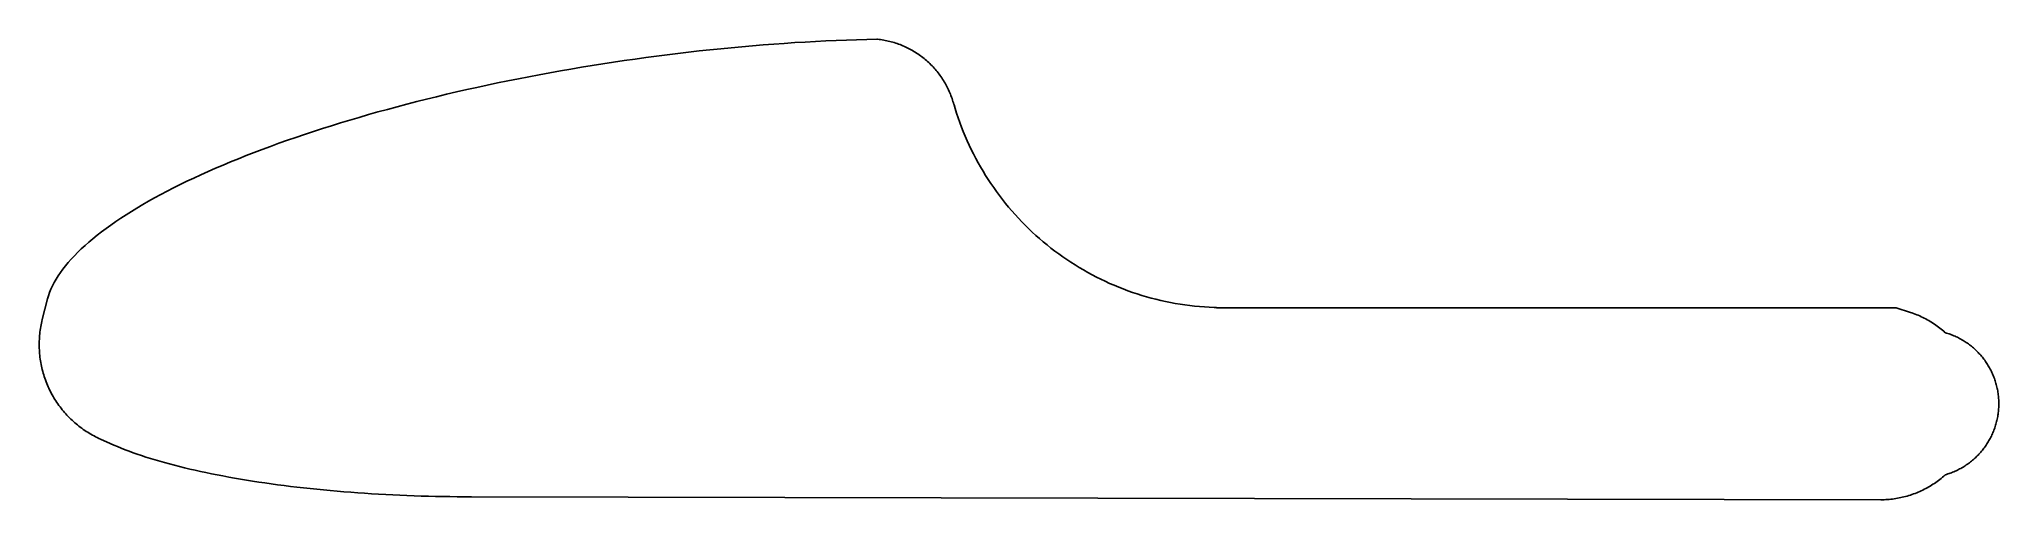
# Model space of a CAD drawing. Header units: millimetres. Extents: x -125 to 8, y 0 to 31.
import ezdxf

# ---------------------------------------------------------------- set-up
doc = ezdxf.new("R2010")
doc.units = ezdxf.units.MM
doc.layers.add('Polyline', color=7, linetype='CONTINUOUS')

msp = doc.modelspace()

# ---------------------------------------------------------------- linework, layer by layer
at = {"layer": 'Polyline'}
for p, q in [((-77.882, 30.5966), (-78.6042, 30.5263)), ((-77.1612, 30.663), (-77.882, 30.5966)), ((-76.4421, 30.7255), (-77.1612, 30.663)), ((-75.725, 30.7841), (-76.4421, 30.7255)), ((-75.01, 30.8388), (-75.725, 30.7841)), ((-74.2974, 30.8896), (-75.01, 30.8388)), ((-73.5873, 30.9364), (-74.2974, 30.8896)), ((-72.88, 30.9793), (-73.5873, 30.9364)), ((-72.1757, 31.0182), (-72.88, 30.9793)), ((-71.4747, 31.0532), (-72.1757, 31.0182)), ((-70.777, 31.0841), (-71.4747, 31.0532)), ((-70.0831, 31.111), (-70.777, 31.0841)), ((-69.3929, 31.134), (-70.0831, 31.111)), ((-68.7068, 31.1529), (-69.3929, 31.134)), ((-68.0251, 31.1678), (-68.7068, 31.1529)), ((-67.9859, 31.1684), (-68.0251, 31.1678)), ((-67.9728, 31.1671), (-67.9859, 31.1684)), ((-67.8688, 31.1553), (-67.9728, 31.1671)), ((-67.765, 31.1416), (-67.8688, 31.1553)), ((-67.6614, 31.1261), (-67.765, 31.1416)), ((-67.5581, 31.1088), (-67.6614, 31.1261)), ((-67.4551, 31.0898), (-67.5581, 31.1088)), ((-67.3525, 31.0689), (-67.4551, 31.0898)), ((-67.2503, 31.0462), (-67.3525, 31.0689)), ((-67.1485, 31.0218), (-67.2503, 31.0462)), ((-67.0471, 30.9956), (-67.1485, 31.0218)), ((-66.9462, 30.9676), (-67.0471, 30.9956)), ((-66.8458, 30.9378), (-66.9462, 30.9676)), ((-66.7459, 30.9063), (-66.8458, 30.9378)), ((-66.6466, 30.8731), (-66.7459, 30.9063)), ((-66.5479, 30.8382), (-66.6466, 30.8731)), ((-66.4498, 30.8015), (-66.5479, 30.8382)), ((-66.3524, 30.7631), (-66.4498, 30.8015)), ((-66.2556, 30.723), (-66.3524, 30.7631)), ((-66.1596, 30.6813), (-66.2556, 30.723)), ((-66.0643, 30.6378), (-66.1596, 30.6813)), ((-65.9698, 30.5928), (-66.0643, 30.6378)), ((-65.8761, 30.546), (-65.9698, 30.5928)), ((-65.7832, 30.4977), (-65.8761, 30.546)), ((-88.0274, 29.2738), (-88.7471, 29.1524)), ((-87.306, 29.3918), (-88.0274, 29.2738)), ((-86.5832, 29.5063), (-87.306, 29.3918)), ((-85.8593, 29.6173), (-86.5832, 29.5063)), ((-85.1344, 29.7247), (-85.8593, 29.6173)), ((-84.4088, 29.8285), (-85.1344, 29.7247)), ((-83.6827, 29.9287), (-84.4088, 29.8285)), ((-82.9563, 30.0252), (-83.6827, 29.9287)), ((-82.2298, 30.1181), (-82.9563, 30.0252)), ((-81.5035, 30.2073), (-82.2298, 30.1181)), ((-80.7775, 30.2927), (-81.5035, 30.2073)), ((-80.0522, 30.3744), (-80.7775, 30.2927)), ((-79.3277, 30.4523), (-80.0522, 30.3744)), ((-78.6042, 30.5263), (-79.3277, 30.4523)), ((-65.6911, 30.4477), (-65.7832, 30.4977)), ((-65.6, 30.3962), (-65.6911, 30.4477)), ((-65.5098, 30.343), (-65.6, 30.3962)), ((-65.4205, 30.2883), (-65.5098, 30.343)), ((-65.3322, 30.232), (-65.4205, 30.2883)), ((-65.2448, 30.1742), (-65.3322, 30.232)), ((-65.1585, 30.1149), (-65.2448, 30.1742)), ((-65.0733, 30.0541), (-65.1585, 30.1149)), ((-64.9891, 29.9918), (-65.0733, 30.0541)), ((-64.906, 29.9281), (-64.9891, 29.9918)), ((-64.8241, 29.8629), (-64.906, 29.9281)), ((-64.7433, 29.7963), (-64.8241, 29.8629)), ((-64.6636, 29.7283), (-64.7433, 29.7963)), ((-64.5852, 29.6589), (-64.6636, 29.7283)), ((-64.508, 29.5881), (-64.5852, 29.6589)), ((-64.432, 29.516), (-64.508, 29.5881)), ((-64.3574, 29.4426), (-64.432, 29.516)), ((-64.284, 29.368), (-64.3574, 29.4426)), ((-64.2119, 29.292), (-64.284, 29.368)), ((-64.1411, 29.2148), (-64.2119, 29.292)), ((-64.0717, 29.1364), (-64.1411, 29.2148)), ((-95.1165, 27.9107), (-95.8082, 27.757)), ((-94.421, 28.0614), (-95.1165, 27.9107)), ((-93.722, 28.209), (-94.421, 28.0614)), ((-93.0196, 28.3535), (-93.722, 28.209)), ((-92.3141, 28.4948), (-93.0196, 28.3535)), ((-91.6057, 28.6329), (-92.3141, 28.4948)), ((-90.8946, 28.7678), (-91.6057, 28.6329)), ((-90.1809, 28.8993), (-90.8946, 28.7678)), ((-89.4651, 29.0276), (-90.1809, 28.8993)), ((-88.7471, 29.1524), (-89.4651, 29.0276)), ((-64.0037, 29.0567), (-64.0717, 29.1364)), ((-63.9371, 28.9759), (-64.0037, 29.0567)), ((-63.8719, 28.894), (-63.9371, 28.9759)), ((-63.8082, 28.8109), (-63.8719, 28.894)), ((-63.7459, 28.7267), (-63.8082, 28.8109)), ((-63.6851, 28.6415), (-63.7459, 28.7267)), ((-63.6258, 28.5552), (-63.6851, 28.6415)), ((-63.568, 28.4678), (-63.6258, 28.5552)), ((-63.5117, 28.3795), (-63.568, 28.4678)), ((-63.457, 28.2902), (-63.5117, 28.3795)), ((-63.4038, 28.2), (-63.457, 28.2902)), ((-63.3523, 28.1089), (-63.4038, 28.2)), ((-63.3023, 28.0168), (-63.3523, 28.1089)), ((-63.254, 27.9239), (-63.3023, 28.0168)), ((-63.2072, 27.8302), (-63.254, 27.9239)), ((-100.527, 26.5999), (-101.181, 26.4236)), ((-99.8676, 26.7735), (-100.527, 26.5999)), ((-99.2029, 26.9445), (-99.8676, 26.7735)), ((-98.5331, 27.1126), (-99.2029, 26.9445)), ((-97.8586, 27.278), (-98.5331, 27.1126)), ((-97.1795, 27.4406), (-97.8586, 27.278)), ((-96.496, 27.6003), (-97.1795, 27.4406)), ((-95.8082, 27.757), (-96.496, 27.6003)), ((-63.1622, 27.7357), (-63.2072, 27.8302)), ((-63.1187, 27.6404), (-63.1622, 27.7357)), ((-63.077, 27.5444), (-63.1187, 27.6404)), ((-63.0369, 27.4476), (-63.077, 27.5444)), ((-62.9985, 27.3502), (-63.0369, 27.4476)), ((-62.9618, 27.2521), (-62.9985, 27.3502)), ((-62.9269, 27.1534), (-62.9618, 27.2521)), ((-62.8937, 27.0541), (-62.9269, 27.1534)), ((-62.8622, 26.9542), (-62.8937, 27.0541)), ((-62.8324, 26.8538), (-62.8622, 26.9542)), ((-62.8044, 26.7529), (-62.8324, 26.8538)), ((-62.8022, 26.7444), (-62.8044, 26.7529)), ((-62.7931, 26.7353), (-62.8022, 26.7444)), ((-62.7176, 26.4803), (-62.7931, 26.7353)), ((-104.981, 25.3138), (-105.591, 25.1206)), ((-104.363, 25.5047), (-104.981, 25.3138)), ((-103.739, 25.6933), (-104.363, 25.5047)), ((-103.109, 25.8796), (-103.739, 25.6933)), ((-102.472, 26.0634), (-103.109, 25.8796)), ((-101.83, 26.2448), (-102.472, 26.0634)), ((-101.181, 26.4236), (-101.83, 26.2448)), ((-62.6176, 26.1632), (-62.7176, 26.4803)), ((-62.5121, 25.8479), (-62.6176, 26.1632)), ((-62.4011, 25.5345), (-62.5121, 25.8479)), ((-62.2847, 25.2231), (-62.4011, 25.5345)), ((-109.103, 23.9179), (-109.661, 23.7107)), ((-108.537, 24.1232), (-109.103, 23.9179)), ((-107.963, 24.3267), (-108.537, 24.1232)), ((-107.381, 24.5283), (-107.963, 24.3267)), ((-106.792, 24.7278), (-107.381, 24.5283)), ((-106.195, 24.9253), (-106.792, 24.7278)), ((-105.591, 25.1206), (-106.195, 24.9253)), ((-62.1629, 24.9137), (-62.2847, 25.2231)), ((-62.0356, 24.6066), (-62.1629, 24.9137)), ((-61.903, 24.3017), (-62.0356, 24.6066)), ((-61.7652, 23.9991), (-61.903, 24.3017)), ((-61.622, 23.699), (-61.7652, 23.9991)), ((-112.325, 22.6496), (-112.832, 22.4329)), ((-111.81, 22.865), (-112.325, 22.6496)), ((-111.285, 23.0788), (-111.81, 22.865)), ((-110.752, 23.2911), (-111.285, 23.0788)), ((-110.211, 23.5017), (-110.752, 23.2911)), ((-109.661, 23.7107), (-110.211, 23.5017)), ((-61.4737, 23.4015), (-61.622, 23.699)), ((-61.3202, 23.1066), (-61.4737, 23.4015)), ((-61.1615, 22.8144), (-61.3202, 23.1066)), ((-60.9978, 22.525), (-61.1615, 22.8144)), ((-115.224, 21.3299), (-115.673, 21.1059)), ((-114.765, 21.5528), (-115.224, 21.3299)), ((-114.296, 21.7746), (-114.765, 21.5528)), ((-113.817, 21.9953), (-114.296, 21.7746)), ((-113.329, 22.2147), (-113.817, 21.9953)), ((-112.832, 22.4329), (-113.329, 22.2147)), ((-60.829, 22.2385), (-60.9978, 22.525)), ((-60.6553, 21.955), (-60.829, 22.2385)), ((-60.4767, 21.6746), (-60.6553, 21.955)), ((-60.2932, 21.3974), (-60.4767, 21.6746)), ((-60.1048, 21.1234), (-60.2932, 21.3974)), ((-117.766, 19.973), (-118.153, 19.7443)), ((-117.368, 20.2011), (-117.766, 19.973)), ((-116.96, 20.4285), (-117.368, 20.2011)), ((-116.541, 20.6552), (-116.96, 20.4285)), ((-116.112, 20.881), (-116.541, 20.6552)), ((-115.673, 21.1059), (-116.112, 20.881)), ((-59.9118, 20.8527), (-60.1048, 21.1234)), ((-59.714, 20.5854), (-59.9118, 20.8527)), ((-59.5116, 20.3216), (-59.714, 20.5854)), ((-59.3046, 20.0614), (-59.5116, 20.3216)), ((-59.0931, 19.8049), (-59.3046, 20.0614)), ((-119.925, 18.594), (-120.246, 18.363)), ((-119.593, 18.8247), (-119.925, 18.594)), ((-119.25, 19.0552), (-119.593, 18.8247)), ((-118.895, 19.2853), (-119.25, 19.0552)), ((-118.53, 19.5151), (-118.895, 19.2853)), ((-118.153, 19.7443), (-118.53, 19.5151)), ((-58.8772, 19.5521), (-59.0931, 19.8049)), ((-58.6569, 19.3031), (-58.8772, 19.5521)), ((-58.4323, 19.0579), (-58.6569, 19.3031)), ((-58.2034, 18.8168), (-58.4323, 19.0579)), ((-57.9704, 18.5796), (-58.2034, 18.8168)), ((-121.414, 17.4387), (-121.676, 17.2078)), ((-121.139, 17.6697), (-121.414, 17.4387)), ((-120.853, 17.9008), (-121.139, 17.6697)), ((-120.555, 18.132), (-120.853, 17.9008)), ((-120.246, 18.363), (-120.555, 18.132)), ((-57.7332, 18.3466), (-57.9704, 18.5796)), ((-57.4921, 18.1177), (-57.7332, 18.3466)), ((-57.2469, 17.8931), (-57.4921, 18.1177)), ((-56.9979, 17.6728), (-57.2469, 17.8931)), ((-56.7451, 17.4569), (-56.9979, 17.6728)), ((-56.4886, 17.2454), (-56.7451, 17.4569)), ((-122.81, 16.0582), (-123.001, 15.8297)), ((-122.608, 16.2873), (-122.81, 16.0582)), ((-122.393, 16.5168), (-122.608, 16.2873)), ((-122.166, 16.7468), (-122.393, 16.5168)), ((-121.927, 16.9772), (-122.166, 16.7468)), ((-121.676, 17.2078), (-121.927, 16.9772)), ((-56.2284, 17.0384), (-56.4886, 17.2454)), ((-55.9646, 16.836), (-56.2284, 17.0384)), ((-55.6973, 16.6382), (-55.9646, 16.836)), ((-55.4266, 16.4452), (-55.6973, 16.6382)), ((-55.1526, 16.2568), (-55.4266, 16.4452)), ((-54.8754, 16.0733), (-55.1526, 16.2568)), ((-54.595, 15.8947), (-54.8754, 16.0733)), ((-123.768, 14.6984), (-123.885, 14.4748)), ((-123.64, 14.923), (-123.768, 14.6984)), ((-123.499, 15.1484), (-123.64, 14.923)), ((-123.345, 15.3748), (-123.499, 15.1484)), ((-123.179, 15.6019), (-123.345, 15.3748)), ((-123.001, 15.8297), (-123.179, 15.6019)), ((-54.3115, 15.721), (-54.595, 15.8947)), ((-54.025, 15.5522), (-54.3115, 15.721)), ((-53.7356, 15.3885), (-54.025, 15.5522)), ((-53.4434, 15.2298), (-53.7356, 15.3885)), ((-53.1485, 15.0763), (-53.4434, 15.2298)), ((-52.851, 14.928), (-53.1485, 15.0763)), ((-52.5509, 14.7848), (-52.851, 14.928)), ((-52.2483, 14.647), (-52.5509, 14.7848)), ((-51.9434, 14.5144), (-52.2483, 14.647)), ((-124.224, 13.5918), (-124.572, 12.1935)), ((-124.158, 13.8107), (-124.224, 13.5918)), ((-124.079, 14.0309), (-124.158, 13.8107)), ((-123.988, 14.2523), (-124.079, 14.0309)), ((-123.885, 14.4748), (-123.988, 14.2523)), ((-51.6363, 14.3871), (-51.9434, 14.5144)), ((-51.3269, 14.2653), (-51.6363, 14.3871)), ((-51.0155, 14.1489), (-51.3269, 14.2653)), ((-50.7021, 14.0379), (-51.0155, 14.1489)), ((-50.3868, 13.9324), (-50.7021, 14.0379)), ((-50.0697, 13.8324), (-50.3868, 13.9324)), ((-49.7509, 13.738), (-50.0697, 13.8324)), ((-49.4305, 13.6491), (-49.7509, 13.738)), ((-49.1086, 13.5659), (-49.4305, 13.6491)), ((-48.7853, 13.4883), (-49.1086, 13.5659)), ((-48.4607, 13.4163), (-48.7853, 13.4883)), ((-48.1349, 13.35), (-48.4607, 13.4163)), ((-47.808, 13.2894), (-48.1349, 13.35)), ((-47.4801, 13.2345), (-47.808, 13.2894)), ((-124.627, 11.9554), (-124.651, 11.8357)), ((-124.601, 12.0747), (-124.627, 11.9554)), ((-124.572, 12.1935), (-124.601, 12.0747)), ((-47.1512, 13.1854), (-47.4801, 13.2345)), ((-46.8216, 13.142), (-47.1512, 13.1854)), ((-46.4913, 13.1044), (-46.8216, 13.142)), ((-46.1603, 13.0725), (-46.4913, 13.1044)), ((-45.8289, 13.0464), (-46.1603, 13.0725)), ((-45.497, 13.0261), (-45.8289, 13.0464)), ((-45.1648, 13.0116), (-45.497, 13.0261)), ((-45, 13.0073), (-45.1648, 13.0116)), ((-45, 13), (-45, 13.0073)), ((1.03931, 13), (-45, 13)), ((2.00861, 12.6819), (1.03931, 13)), ((2.11619, 12.6459), (2.00861, 12.6819)), ((2.22313, 12.608), (2.11619, 12.6459)), ((2.32939, 12.5683), (2.22313, 12.608)), ((2.43494, 12.5267), (2.32939, 12.5683)), ((2.53975, 12.4833), (2.43494, 12.5267)), ((2.64379, 12.438), (2.53975, 12.4833)), ((2.74702, 12.391), (2.64379, 12.438)), ((2.84941, 12.3422), (2.74702, 12.391)), ((2.95094, 12.2915), (2.84941, 12.3422)), ((3.05157, 12.2392), (2.95094, 12.2915)), ((3.15126, 12.185), (3.05157, 12.2392)), ((3.25, 12.1292), (3.15126, 12.185)), ((3.34775, 12.0716), (3.25, 12.1292)), ((3.44448, 12.0123), (3.34775, 12.0716)), ((3.54015, 11.9514), (3.44448, 12.0123)), ((3.63475, 11.8887), (3.54015, 11.9514)), ((-124.776, 10.7443), (-124.779, 10.6222)), ((-124.77, 10.8664), (-124.776, 10.7443)), ((-124.763, 10.9883), (-124.77, 10.8664)), ((-124.753, 11.1101), (-124.763, 10.9883)), ((-124.742, 11.2317), (-124.753, 11.1101)), ((-124.728, 11.3531), (-124.742, 11.2317)), ((-124.712, 11.4742), (-124.728, 11.3531)), ((-124.694, 11.595), (-124.712, 11.4742)), ((-124.674, 11.7155), (-124.694, 11.595)), ((-124.651, 11.8357), (-124.674, 11.7155)), ((3.72825, 11.8245), (3.63475, 11.8887)), ((3.8206, 11.7586), (3.72825, 11.8245)), ((3.9118, 11.6911), (3.8206, 11.7586)), ((4.0018, 11.6221), (3.9118, 11.6911)), ((4.09058, 11.5514), (4.0018, 11.6221)), ((4.17812, 11.4793), (4.09058, 11.5514)), ((4.26438, 11.4056), (4.17812, 11.4793)), ((4.34935, 11.3304), (4.26438, 11.4056)), ((4.3746, 11.3073), (4.34935, 11.3304)), ((4.37819, 11.3063), (4.3746, 11.3073)), ((4.46186, 11.2815), (4.37819, 11.3063)), ((4.54508, 11.2553), (4.46186, 11.2815)), ((4.62784, 11.2276), (4.54508, 11.2553)), ((4.7101, 11.1985), (4.62784, 11.2276)), ((4.79184, 11.1679), (4.7101, 11.1985)), ((4.87303, 11.1359), (4.79184, 11.1679)), ((4.95366, 11.1025), (4.87303, 11.1359)), ((5.03368, 11.0677), (4.95366, 11.1025)), ((5.11309, 11.0315), (5.03368, 11.0677)), ((5.19186, 10.994), (5.11309, 11.0315)), ((5.26995, 10.955), (5.19186, 10.994)), ((5.34736, 10.9147), (5.26995, 10.955)), ((5.42405, 10.8731), (5.34736, 10.9147)), ((5.5, 10.8301), (5.42405, 10.8731)), ((5.57519, 10.7858), (5.5, 10.8301)), ((5.6496, 10.7402), (5.57519, 10.7858)), ((5.7232, 10.6934), (5.6496, 10.7402)), ((5.79596, 10.6452), (5.7232, 10.6934)), ((5.86788, 10.5958), (5.79596, 10.6452)), ((-124.779, 10.6222), (-124.78, 10.5)), ((-124.78, 10.5), (-124.779, 10.3778)), ((-124.779, 10.3778), (-124.776, 10.2557)), ((-124.776, 10.2557), (-124.77, 10.1336)), ((-124.77, 10.1336), (-124.763, 10.0117)), ((-124.763, 10.0117), (-124.753, 9.88991)), ((-124.753, 9.88991), (-124.742, 9.7683)), ((-124.742, 9.7683), (-124.728, 9.64691)), ((-124.728, 9.64691), (-124.712, 9.52579)), ((-124.712, 9.52579), (-124.694, 9.40496)), ((-124.694, 9.40496), (-124.674, 9.28446)), ((5.93893, 10.5451), (5.86788, 10.5958)), ((6.00908, 10.4932), (5.93893, 10.5451)), ((6.07831, 10.4401), (6.00908, 10.4932)), ((6.1466, 10.3857), (6.07831, 10.4401)), ((6.21394, 10.3302), (6.1466, 10.3857)), ((6.2803, 10.2735), (6.21394, 10.3302)), ((6.34565, 10.2157), (6.2803, 10.2735)), ((6.40999, 10.1568), (6.34565, 10.2157)), ((6.47329, 10.0967), (6.40999, 10.1568)), ((6.53553, 10.0355), (6.47329, 10.0967)), ((6.5967, 9.97329), (6.53553, 10.0355)), ((6.65677, 9.90999), (6.5967, 9.97329)), ((6.71572, 9.84565), (6.65677, 9.90999)), ((6.77355, 9.7803), (6.71572, 9.84565)), ((6.83022, 9.71394), (6.77355, 9.7803)), ((6.88573, 9.6466), (6.83022, 9.71394)), ((6.94005, 9.57831), (6.88573, 9.6466)), ((6.99318, 9.50908), (6.94005, 9.57831)), ((7.04508, 9.43893), (6.99318, 9.50908)), ((7.09576, 9.36788), (7.04508, 9.43893)), ((7.14519, 9.29596), (7.09576, 9.36788)), ((7.19335, 9.2232), (7.14519, 9.29596)), ((-124.674, 9.28446), (-124.651, 9.16434)), ((-124.651, 9.16434), (-124.627, 9.04462)), ((-124.627, 9.04462), (-124.601, 8.92534)), ((-124.601, 8.92534), (-124.572, 8.80655)), ((-124.572, 8.80655), (-124.541, 8.68827)), ((-124.541, 8.68827), (-124.509, 8.57054)), ((-124.509, 8.57054), (-124.474, 8.4534)), ((-124.474, 8.4534), (-124.437, 8.33688)), ((-124.437, 8.33688), (-124.399, 8.22102)), ((-124.399, 8.22102), (-124.358, 8.10586)), ((-124.358, 8.10586), (-124.315, 7.99142)), ((-124.315, 7.99142), (-124.27, 7.87775)), ((7.24024, 9.1496), (7.19335, 9.2232)), ((7.28584, 9.07519), (7.24024, 9.1496)), ((7.33013, 9), (7.28584, 9.07519)), ((7.3731, 8.92405), (7.33013, 9)), ((7.41474, 8.84736), (7.3731, 8.92405)), ((7.45503, 8.76995), (7.41474, 8.84736)), ((7.49397, 8.69186), (7.45503, 8.76995)), ((7.53154, 8.61309), (7.49397, 8.69186)), ((7.56773, 8.53368), (7.53154, 8.61309)), ((7.60252, 8.45366), (7.56773, 8.53368)), ((7.63592, 8.37303), (7.60252, 8.45366)), ((7.6679, 8.29184), (7.63592, 8.37303)), ((7.69846, 8.2101), (7.6679, 8.29184)), ((7.72759, 8.12784), (7.69846, 8.2101)), ((7.75528, 8.04508), (7.72759, 8.12784)), ((7.78152, 7.96186), (7.75528, 8.04508)), ((-124.27, 7.87775), (-124.224, 7.76488)), ((-124.224, 7.76488), (-124.175, 7.65284)), ((-124.175, 7.65284), (-124.124, 7.54167)), ((-124.124, 7.54167), (-124.072, 7.4314)), ((-124.072, 7.4314), (-124.017, 7.32207)), ((-124.017, 7.32207), (-123.961, 7.2137)), ((-123.961, 7.2137), (-123.902, 7.10633)), ((-123.902, 7.10633), (-123.842, 7)), ((-123.842, 7), (-123.78, 6.89473)), ((-123.78, 6.89473), (-123.716, 6.79057)), ((-123.716, 6.79057), (-123.651, 6.68753)), ((-123.651, 6.68753), (-123.583, 6.58565)), ((7.80631, 7.87819), (7.78152, 7.96186)), ((7.82963, 7.7941), (7.80631, 7.87819)), ((7.85148, 7.70961), (7.82963, 7.7941)), ((7.87185, 7.62476), (7.85148, 7.70961)), ((7.89074, 7.53956), (7.87185, 7.62476)), ((7.90814, 7.45404), (7.89074, 7.53956)), ((7.92404, 7.36824), (7.90814, 7.45404)), ((7.93844, 7.28217), (7.92404, 7.36824)), ((7.95134, 7.19587), (7.93844, 7.28217)), ((7.96273, 7.10935), (7.95134, 7.19587)), ((7.97261, 7.02264), (7.96273, 7.10935)), ((7.98097, 6.93578), (7.97261, 7.02264)), ((7.98782, 6.84878), (7.98097, 6.93578)), ((7.99315, 6.76168), (7.98782, 6.84878)), ((7.99695, 6.6745), (7.99315, 6.76168)), ((7.99924, 6.58726), (7.99695, 6.6745)), ((-123.583, 6.58565), (-123.514, 6.48496)), ((-123.514, 6.48496), (-123.443, 6.3855)), ((-123.443, 6.3855), (-123.37, 6.28729)), ((-123.37, 6.28729), (-123.296, 6.19037)), ((-123.296, 6.19037), (-123.22, 6.09476)), ((-123.22, 6.09476), (-123.142, 6.00049)), ((-123.142, 6.00049), (-123.063, 5.90759)), ((-123.063, 5.90759), (-122.982, 5.81609)), ((-122.982, 5.81609), (-122.899, 5.72601)), ((-122.899, 5.72601), (-122.815, 5.63739)), ((-122.815, 5.63739), (-122.73, 5.55025)), ((-122.73, 5.55025), (-122.643, 5.46462)), ((-122.643, 5.46462), (-122.554, 5.38052)), ((-122.554, 5.38052), (-122.464, 5.29799)), ((7.85148, 5.29039), (7.87185, 5.37524)), ((7.87185, 5.37524), (7.89074, 5.46044)), ((7.89074, 5.46044), (7.90814, 5.54596)), ((7.90814, 5.54596), (7.92404, 5.63176)), ((7.92404, 5.63176), (7.93844, 5.71783)), ((7.93844, 5.71783), (7.95134, 5.80413)), ((7.95134, 5.80413), (7.96273, 5.89065)), ((7.96273, 5.89065), (7.97261, 5.97736)), ((7.97261, 5.97736), (7.98097, 6.06422)), ((7.98097, 6.06422), (7.98782, 6.15122)), ((7.98782, 6.15122), (7.99315, 6.23832)), ((7.99315, 6.23832), (7.99695, 6.3255)), ((7.99695, 6.3255), (7.99924, 6.41274)), ((8, 6.5), (7.99924, 6.58726)), ((7.99924, 6.41274), (8, 6.5)), ((-122.464, 5.29799), (-122.372, 5.21703)), ((-122.372, 5.21703), (-122.28, 5.13769)), ((-122.28, 5.13769), (-122.185, 5.05998)), ((-122.185, 5.05998), (-122.09, 4.98392)), ((-122.09, 4.98392), (-121.993, 4.90955)), ((-121.993, 4.90955), (-121.894, 4.83688)), ((-121.894, 4.83688), (-121.795, 4.76594)), ((-121.795, 4.76594), (-121.694, 4.69674)), ((-121.694, 4.69674), (-121.592, 4.62931)), ((-121.592, 4.62931), (-121.489, 4.56366)), ((-121.489, 4.56366), (-121.385, 4.49983)), ((-121.385, 4.49983), (-121.28, 4.43782)), ((-121.28, 4.43782), (-121.174, 4.37766)), ((-121.174, 4.37766), (-121.066, 4.31937)), ((-121.066, 4.31937), (-120.958, 4.26295)), ((-120.958, 4.26295), (-120.849, 4.20844)), ((-120.849, 4.20844), (-120.738, 4.15585)), ((-120.738, 4.15585), (-120.627, 4.10518)), ((-120.627, 4.10518), (-119.969, 3.80633)), ((7.28584, 3.92481), (7.33013, 4)), ((7.33013, 4), (7.3731, 4.07595)), ((7.3731, 4.07595), (7.41474, 4.15264)), ((7.41474, 4.15264), (7.45503, 4.23005)), ((7.45503, 4.23005), (7.49397, 4.30814)), ((7.49397, 4.30814), (7.53154, 4.38691)), ((7.53154, 4.38691), (7.56773, 4.46632)), ((7.56773, 4.46632), (7.60252, 4.54634)), ((7.60252, 4.54634), (7.63592, 4.62697)), ((7.63592, 4.62697), (7.6679, 4.70816)), ((7.6679, 4.70816), (7.69846, 4.7899)), ((7.69846, 4.7899), (7.72759, 4.87216)), ((7.72759, 4.87216), (7.75528, 4.95492)), ((7.75528, 4.95492), (7.78152, 5.03814)), ((7.78152, 5.03814), (7.80631, 5.12181)), ((7.80631, 5.12181), (7.82963, 5.2059)), ((7.82963, 5.2059), (7.85148, 5.29039)), ((-119.969, 3.80633), (-119.729, 3.7)), ((-119.729, 3.7), (-119.481, 3.59473)), ((-119.481, 3.59473), (-119.225, 3.49057)), ((-119.225, 3.49057), (-118.963, 3.38753)), ((-118.963, 3.38753), (-118.693, 3.28565)), ((-118.693, 3.28565), (-118.416, 3.18496)), ((-118.416, 3.18496), (-118.132, 3.0855)), ((-118.132, 3.0855), (-117.842, 2.98729)), ((-117.842, 2.98729), (-117.544, 2.89037)), ((-117.544, 2.89037), (-117.24, 2.79476)), ((-117.24, 2.79476), (-116.929, 2.70049)), ((-116.929, 2.70049), (-116.612, 2.60759)), ((6.1466, 2.61427), (6.21394, 2.66978)), ((6.21394, 2.66978), (6.2803, 2.72645)), ((6.2803, 2.72645), (6.34565, 2.78428)), ((6.34565, 2.78428), (6.40999, 2.84323)), ((6.40999, 2.84323), (6.47329, 2.9033)), ((6.47329, 2.9033), (6.53553, 2.96447)), ((6.53553, 2.96447), (6.5967, 3.02671)), ((6.5967, 3.02671), (6.65677, 3.09001)), ((6.65677, 3.09001), (6.71572, 3.15435)), ((6.71572, 3.15435), (6.77355, 3.2197)), ((6.77355, 3.2197), (6.83022, 3.28606)), ((6.83022, 3.28606), (6.88573, 3.3534)), ((6.88573, 3.3534), (6.94005, 3.42169)), ((6.94005, 3.42169), (6.99318, 3.49092)), ((6.99318, 3.49092), (7.04508, 3.56107)), ((7.04508, 3.56107), (7.09576, 3.63212)), ((7.09576, 3.63212), (7.14519, 3.70404)), ((7.14519, 3.70404), (7.19335, 3.7768)), ((7.19335, 3.7768), (7.24024, 3.8504)), ((7.24024, 3.8504), (7.28584, 3.92481)), ((-116.612, 2.60759), (-116.288, 2.51609)), ((-116.288, 2.51609), (-115.958, 2.42601)), ((-115.958, 2.42601), (-115.622, 2.33739)), ((-115.622, 2.33739), (-115.279, 2.25025)), ((-115.279, 2.25025), (-114.93, 2.16462)), ((-114.93, 2.16462), (-114.576, 2.08052)), ((-114.576, 2.08052), (-114.216, 1.99799)), ((-114.216, 1.99799), (-113.85, 1.91703)), ((-113.85, 1.91703), (-113.478, 1.83769)), ((-113.478, 1.83769), (-113.101, 1.75998)), ((-113.101, 1.75998), (-112.719, 1.68392)), ((-112.719, 1.68392), (-112.331, 1.60955)), ((-112.331, 1.60955), (-111.938, 1.53688)), ((-111.938, 1.53688), (-111.54, 1.46594)), ((-111.54, 1.46594), (-111.137, 1.39674)), ((-111.137, 1.39674), (-110.73, 1.32931)), ((-110.73, 1.32931), (-110.318, 1.26366)), ((3.9118, 1.30887), (4.0018, 1.37793)), ((4.0018, 1.37793), (4.09058, 1.44855)), ((4.09058, 1.44855), (4.17812, 1.52071)), ((4.17812, 1.52071), (4.26438, 1.59439)), ((4.26438, 1.59439), (4.34935, 1.66956)), ((4.34935, 1.66956), (4.3746, 1.6927)), ((4.3746, 1.6927), (4.37819, 1.69369)), ((4.37819, 1.69369), (4.46186, 1.71848)), ((4.46186, 1.71848), (4.54508, 1.74472)), ((4.54508, 1.74472), (4.62784, 1.77241)), ((4.62784, 1.77241), (4.7101, 1.80154)), ((4.7101, 1.80154), (4.79184, 1.8321)), ((4.79184, 1.8321), (4.87303, 1.86408)), ((4.87303, 1.86408), (4.95366, 1.89748)), ((4.95366, 1.89748), (5.03368, 1.93227)), ((5.03368, 1.93227), (5.11309, 1.96846)), ((5.11309, 1.96846), (5.19186, 2.00603)), ((5.19186, 2.00603), (5.26995, 2.04497)), ((5.26995, 2.04497), (5.34736, 2.08526)), ((5.34736, 2.08526), (5.42405, 2.1269)), ((5.42405, 2.1269), (5.5, 2.16987)), ((5.5, 2.16987), (5.57519, 2.21416)), ((5.57519, 2.21416), (5.6496, 2.25976)), ((5.6496, 2.25976), (5.7232, 2.30665)), ((5.7232, 2.30665), (5.79596, 2.35481)), ((5.79596, 2.35481), (5.86788, 2.40424)), ((5.86788, 2.40424), (5.93893, 2.45492)), ((5.93893, 2.45492), (6.00908, 2.50682)), ((6.00908, 2.50682), (6.07831, 2.55995)), ((6.07831, 2.55995), (6.1466, 2.61427)), ((-110.318, 1.26366), (-109.901, 1.19983)), ((-109.901, 1.19983), (-109.48, 1.13782)), ((-109.48, 1.13782), (-109.055, 1.07766)), ((-109.055, 1.07766), (-108.625, 1.01937)), ((-108.625, 1.01937), (-108.192, 0.962954)), ((-108.192, 0.962954), (-107.754, 0.908442)), ((-107.754, 0.908442), (-107.313, 0.855845)), ((-107.313, 0.855845), (-106.869, 0.805182)), ((-106.869, 0.805182), (-106.42, 0.756466)), ((-106.42, 0.756466), (-105.969, 0.709713)), ((-105.969, 0.709713), (-105.514, 0.664937)), ((-105.514, 0.664937), (-105.057, 0.622152)), ((-105.057, 0.622152), (-104.596, 0.58137)), ((-104.596, 0.58137), (-104.132, 0.542604)), ((-104.132, 0.542604), (-103.666, 0.505867)), ((-103.666, 0.505867), (-103.198, 0.471168)), ((-103.198, 0.471168), (-102.727, 0.438519)), ((-102.727, 0.438519), (-102.254, 0.40793)), ((-102.254, 0.40793), (-101.779, 0.37941)), ((-101.779, 0.37941), (-101.302, 0.352967)), ((-101.302, 0.352967), (-100.823, 0.32861)), ((-100.823, 0.32861), (-100.342, 0.306346)), ((-100.342, 0.306346), (-99.8602, 0.286182)), ((-99.8602, 0.286182), (-99.3768, 0.268124)), ((-99.3768, 0.268124), (-98.8923, 0.252177)), ((-98.8923, 0.252177), (-98.4068, 0.238347)), ((-98.4068, 0.238347), (-97.9204, 0.226637)), ((-97.9204, 0.226637), (-97.4332, 0.217052)), ((-97.4332, 0.217052), (-96.9454, 0.209593)), ((-96.9454, 0.209593), (-96.4572, 0.204264)), ((-96.4572, 0.204264), (-95.9687, 0.201066)), ((-95.9687, 0.201066), (-95.48, 0.2)), ((-95.48, 0.2), (0, 0)), ((0, 0), (0.113441, 0.00099)), ((0.113441, 0.00099), (0.226847, 0.00396)), ((0.226847, 0.00396), (0.340184, 0.008908)), ((0.340184, 0.008908), (0.453417, 0.015834)), ((0.453417, 0.015834), (0.566512, 0.024734)), ((0.566512, 0.024734), (0.679435, 0.035608)), ((0.679435, 0.035608), (0.792151, 0.04845)), ((0.792151, 0.04845), (0.904625, 0.063258)), ((0.904625, 0.063258), (1.01682, 0.080026)), ((1.01682, 0.080026), (1.12871, 0.09875)), ((1.12871, 0.09875), (1.24026, 0.119423)), ((1.24026, 0.119423), (1.35143, 0.142041)), ((1.35143, 0.142041), (1.46218, 0.166595)), ((1.46218, 0.166595), (1.57249, 0.193078)), ((1.57249, 0.193078), (1.68232, 0.221482)), ((1.68232, 0.221482), (1.79164, 0.251799)), ((1.79164, 0.251799), (1.90042, 0.284019)), ((1.90042, 0.284019), (2.00861, 0.318133)), ((2.00861, 0.318133), (2.11619, 0.354129)), ((2.11619, 0.354129), (2.22313, 0.391998)), ((2.22313, 0.391998), (2.32939, 0.431727)), ((2.32939, 0.431727), (2.43494, 0.473305)), ((2.43494, 0.473305), (2.53975, 0.516718)), ((2.53975, 0.516718), (2.64379, 0.561955)), ((2.64379, 0.561955), (2.74702, 0.608999)), ((2.74702, 0.608999), (2.84941, 0.657839)), ((2.84941, 0.657839), (2.95094, 0.708458)), ((2.95094, 0.708458), (3.05157, 0.760841)), ((3.05157, 0.760841), (3.15126, 0.814972)), ((3.15126, 0.814972), (3.25, 0.870835)), ((3.25, 0.870835), (3.34775, 0.928413)), ((3.34775, 0.928413), (3.44448, 0.987687)), ((3.44448, 0.987687), (3.54015, 1.04864)), ((3.54015, 1.04864), (3.63475, 1.11126)), ((3.63475, 1.11126), (3.72825, 1.17551)), ((3.72825, 1.17551), (3.8206, 1.24139)), ((3.8206, 1.24139), (3.9118, 1.30887))]:
    msp.add_line(p, q, dxfattribs=at)

doc.saveas('drawing.dxf')
